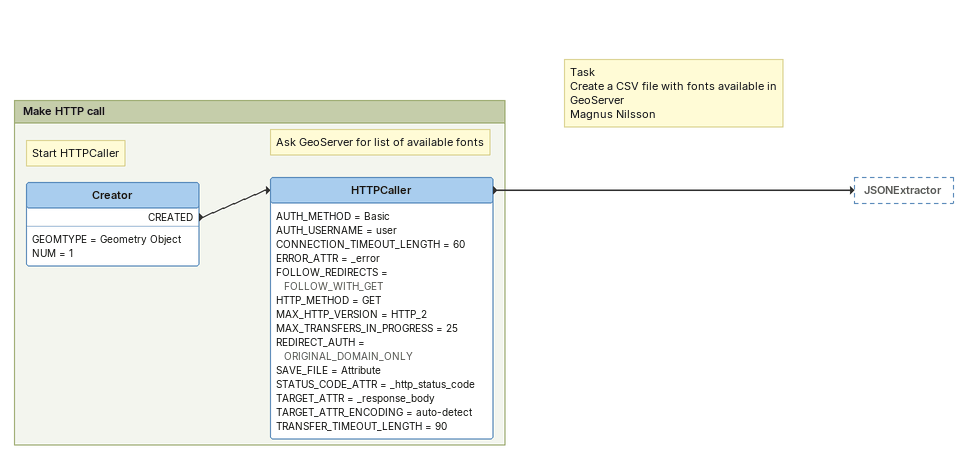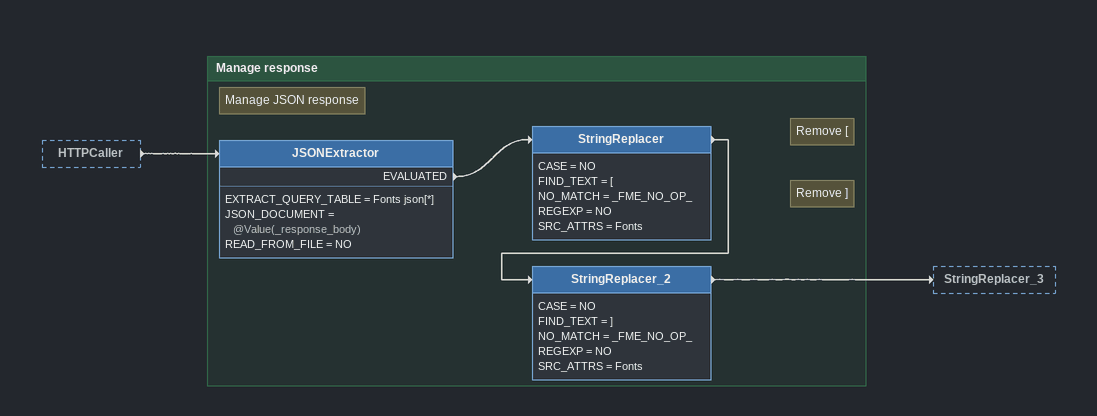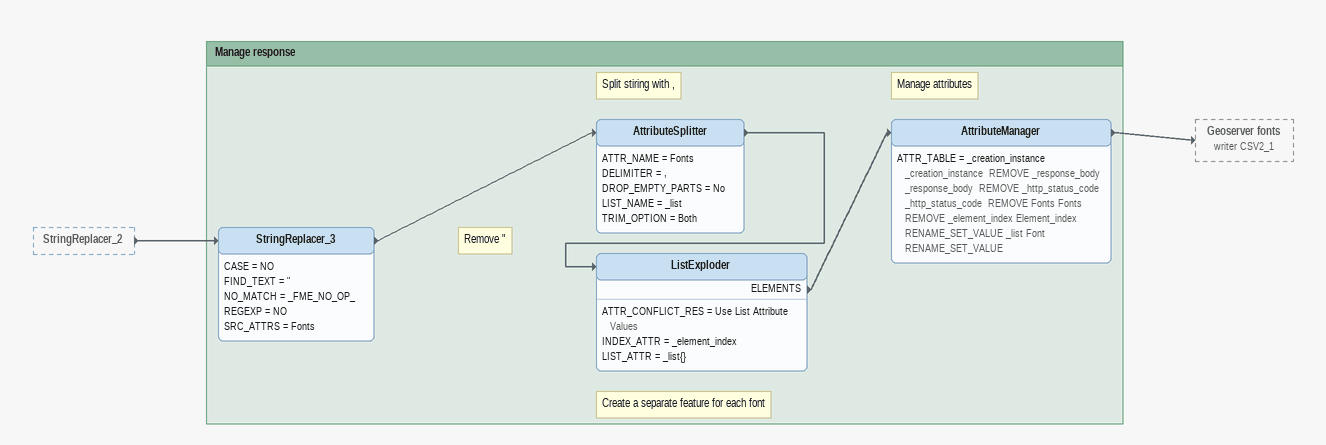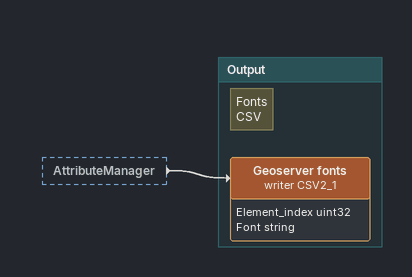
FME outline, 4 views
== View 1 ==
Note: Task / Create a CSV file with fonts available in GeoServer / Magnus Nilsson

Bookmark: Make HTTP call
Note: Start HTTPCaller
Creator
    GEOMTYPE = Geometry Object
    NUM = 1
    CREATED -> HTTPCaller
Note: Ask GeoServer for list of available fonts
HTTPCaller
    AUTH_METHOD = Basic
    AUTH_USERNAME = user
    CONNECTION_TIMEOUT_LENGTH = 60
    ERROR_ATTR = _error
    FOLLOW_REDIRECTS = FOLLOW_WITH_GET
    HTTP_METHOD = GET
    MAX_HTTP_VERSION = HTTP_2
    MAX_TRANSFERS_IN_PROGRESS = 25
    REDIRECT_AUTH = ORIGINAL_DOMAIN_ONLY
    SAVE_FILE = Attribute
    STATUS_CODE_ATTR = _http_status_code
    TARGET_ATTR = _response_body
    TARGET_ATTR_ENCODING = auto-detect
    TRANSFER_TIMEOUT_LENGTH = 90
    -> JSONExtractor

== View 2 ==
HTTPCaller [outside]
    -> JSONExtractor

Bookmark: Manage response
Note: Manage JSON response
JSONExtractor
    EXTRACT_QUERY_TABLE = Fonts json[*]
    JSON_DOCUMENT = @Value(_response_body)
    READ_FROM_FILE = NO
    EVALUATED -> StringReplacer
Note: Remove [
StringReplacer
    CASE = NO
    FIND_TEXT = [
    NO_MATCH = _FME_NO_OP_
    REGEXP = NO
    SRC_ATTRS = Fonts
    -> StringReplacer_2
Note: Remove ]
StringReplacer_2
    CASE = NO
    FIND_TEXT = ]
    NO_MATCH = _FME_NO_OP_
    REGEXP = NO
    SRC_ATTRS = Fonts
    -> StringReplacer_3

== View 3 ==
StringReplacer_2 [outside]
    -> StringReplacer_3

Bookmark: Manage response
Note: Remove "
StringReplacer_3
    CASE = NO
    FIND_TEXT = "
    NO_MATCH = _FME_NO_OP_
    REGEXP = NO
    SRC_ATTRS = Fonts
    -> AttributeSplitter
Note: Split stiring with ,
AttributeSplitter
    ATTR_NAME = Fonts
    DELIMITER = ,
    DROP_EMPTY_PARTS = No
    LIST_NAME = _list
    TRIM_OPTION = Both
    -> ListExploder
Note: Create a separate feature for each font
ListExploder
    ATTR_CONFLICT_RES = Use List Attribute Values
    INDEX_ATTR = _element_index
    LIST_ATTR = _list{}
    ELEMENTS -> AttributeManager
Note: Manage attributes
AttributeManager
    ATTR_TABLE = _creation_instance _creation_instance  REMOVE _response_body _response_body  REMOVE _http_status_code _http_status_code  REMOVE Fonts Fonts  REMOVE _element_index Element_index  RENAME_SET_VALUE _list Font  RENAME_SET_VALUE
    -> Geoserver fonts (writer CSV2_1)

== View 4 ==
AttributeManager [outside]
    -> Geoserver fonts (writer CSV2_1)

Bookmark: Output
Note: Fonts / CSV
Geoserver fonts (writer CSV2_1)
    attributes: Element_index uint32, Font string
